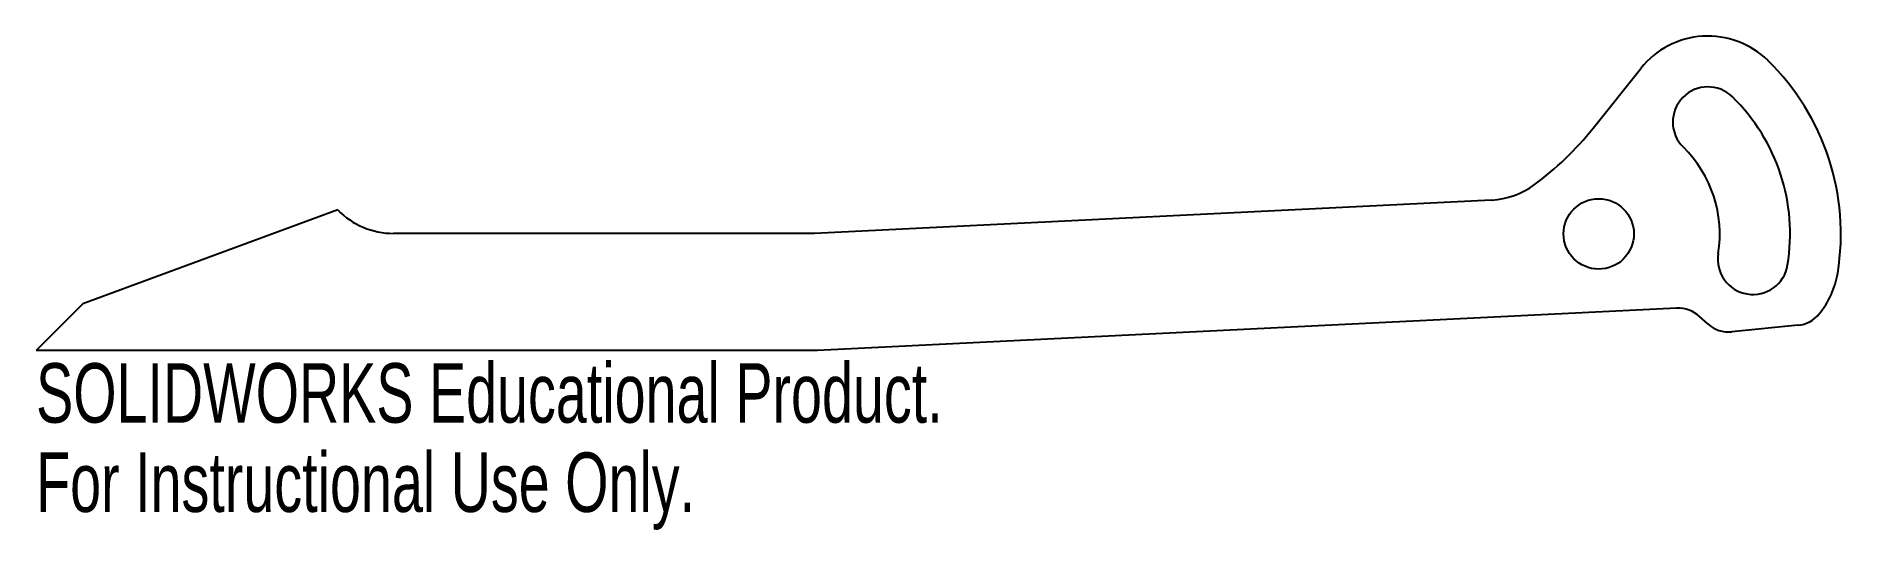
# Model space of a CAD drawing. Header units: inches. Extents: x -16.15 to -10.37, y -0.57 to 1.01.
import ezdxf

# ---------------------------------------------------------------- set-up
doc = ezdxf.new("R2010")
doc.units = ezdxf.units.IN
doc.header["$MEASUREMENT"] = 0
doc.styles.add('SLDTEXTSTYLE0', font='TXT', dxfattribs={"width": 0.7})

msp = doc.modelspace()

# ---------------------------------------------------------------- linework, layer by layer
at = {"color": 7, "linetype": 'Continuous', "lineweight": 25}
for p, q in [((-11.1674, 0.7114), (-11.0146, 0.9026)), ((-11.4917, 0.4818), (-13.6584, 0.375)), ((-15.1842, 0.45), (-15.9992, 0.15)), ((-13.6584, 0.375), (-15.0056, 0.375)), ((-15.9992, 0.15), (-16.1492, 0)), ((-10.8987, 0.1355), (-13.6492, 0)), ((-10.8003, 0.0858), (-10.8267, 0.1097)), ((-10.511, 0.0814), (-10.7233, 0.0604)), ((-13.6492, 0), (-16.1492, 0))]:
    msp.add_line(p, q, dxfattribs=at)
msp.add_circle((-11.1492, 0.3735), 0.1125, dxfattribs=at)
for centre, radius, start, end in [((-10.7997, 0.7311), 0.275, 45.65755, 141.39672), ((-11.1492, 0.3735), 0.775, 350.65755, 45.65755), ((-10.7997, 0.7311), 0.1125, 45.65755, 225.65755), ((-11.1492, 0.3735), 0.6125, 350.65755, 45.65755), ((-11.9488, 1.3353), 1, 306.37795, 321.39672), ((-11.1492, 0.3735), 0.3875, 350.65755, 45.65755), ((-11.504, 0.7315), 0.25, 272.82064, 306.37795), ((-15.0056, 0.625), 0.25, 224.427, 270), ((-10.6558, 0.2923), 0.1125, 170.65755, 350.65755), ((-10.6558, 0.2923), 0.275, 320.47195, 350.65755), ((-10.8938, 0.0356), 0.1, 47.82064, 92.82064), ((-10.5209, 0.1809), 0.1, 275.65755, 320.47195), ((-10.7331, 0.1599), 0.1, 227.82064, 275.65755)]:
    msp.add_arc(centre, radius, start, end, dxfattribs=at)

# ---------------------------------------------------------------- texts
at = {"color": 7, "linetype": 'Continuous', "char_height": 0.1903, "attachment_point": 1, "style": 'SLDTEXTSTYLE0'}
for s, insert in [('SOLIDWORKS Educational Product.', (-16.1492, -0.0401)), ('For Instructional Use Only.', (-16.1492, -0.3256))]:
    msp.add_mtext(s, dxfattribs=dict(at, insert=insert))

doc.saveas('drawing.dxf')
